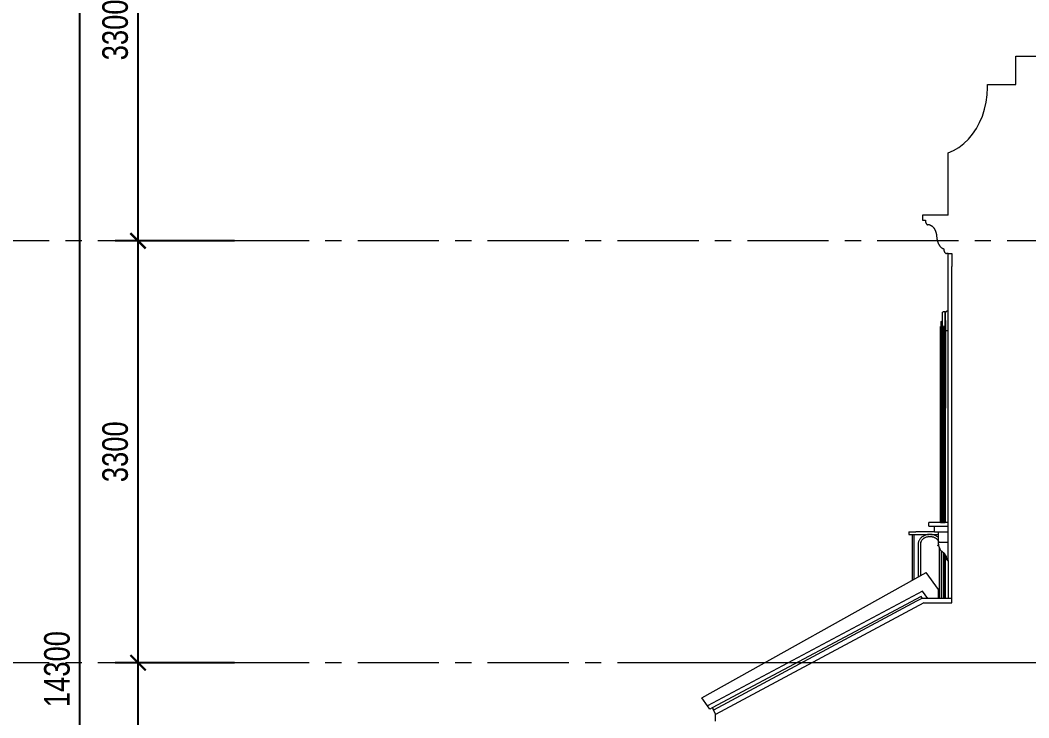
# Model space of a CAD drawing. Header units: millimetres. Extents: x -78046 to 260989, y -99288 to 158505.
# Drawn here: x 228651 to 236542, y 73519 to 78976 of the extents above; entities that cross this region are included whole.
import ezdxf

# ---------------------------------------------------------------- set-up
doc = ezdxf.new("R2010")
doc.units = ezdxf.units.MM
doc.header["$LTSCALE"] = 100
doc.header["$PDMODE"] = 98
doc.linetypes.add('CENTER', pattern=[50.8, 31.75, -6.35, 6.35, -6.35])
doc.layers.get('Defpoints').update_dxf_attribs({"lineweight": 13})
for name, color, linetype, lineweight in [('-CENTER', 143, 'CENTER', 13), ('-DIM', 9, 'Continuous', 13), ('-LINE1', 7, 'Continuous', 18)]:
    doc.layers.add(name, color=color, linetype=linetype, lineweight=lineweight)
doc.styles.add('AVANH', font='VHAVAN_2.TTF', dxfattribs={"width": 0.8})
doc.dimstyles.new('C_100A3', dxfattribs={"dimscale": 100, "dimtxt": 2.5, "dimasz": 1.2, "dimexe": 1.8, "dimexo": 0, "dimgap": 0.75, "dimtad": 1, "dimdec": 0, "dimzin": 0, "dimdsep": 46, "dimtxsty": 'AVANH', "dimblk": 'ARCHTICK', "dimcen": 0, "dimdle": 1.8, "dimclrd": 256, "dimclre": 256, "dimclrt": 7, "dimadec": 0, "dimazin": 0, "dimtfac": 0.0001, "dimtdec": 0, "dimtix": 1, "dimtmove": 2, "dimatfit": 3, "dimldrblk": 'ARCHTICK', "dimfxl": 1.8, "dimtolj": 1, "dimtzin": 0, "dimarcsym": 0})

# ---------------------------------------------------------------- blocks, each defined once
blk = doc.blocks.new('_ARCHTICK')
at = {"const_width": 0.15}
blk.add_lwpolyline([(-0.5, -0.5), (0.5, 0.5)], dxfattribs=at)
blk = doc.blocks.new('*D64')
at = {"layer": '-DIM', "lineweight": -2, "transparency": 16777216}
for p, q in [((229573.7, 70469.9), (229573.7, 74129.9)), ((230328.1, 73949.9), (229393.7, 73949.9)), ((230328.1, 70649.9), (229393.7, 70649.9))]:
    blk.add_line(p, q, dxfattribs=at)
at = {"layer": 'Defpoints', "color": 0, "transparency": 16777216}
for p in [(229573.7, 73949.9), (230328.1, 73949.9), (230328.1, 70649.9)]:
    blk.add_point(p, dxfattribs=at)
at = {"layer": '-DIM', "lineweight": -2, "transparency": 16777216, "xscale": 120, "yscale": 120, "zscale": 120}
for p, rotation in [((229573.7, 73949.9), 90), ((229573.7, 70649.9), 270)]:
    blk.add_blockref('_ARCHTICK', p, dxfattribs=dict(at, rotation=rotation))
at = {"layer": '-DIM', "color": 7, "transparency": 16777216, "insert": (229395.3, 72299.9), "char_height": 200, "attachment_point": 5, "rotation": 90, "style": 'AVANH'}
blk.add_mtext('\\A1;3300', dxfattribs=at)
blk = doc.blocks.new('*D65')
at = {"layer": '-DIM', "lineweight": -2, "transparency": 16777216}
for p, q in [((229573.7, 73769.9), (229573.7, 77429.9)), ((230328.1, 77249.9), (229393.7, 77249.9)), ((230328.1, 73949.9), (229393.7, 73949.9))]:
    blk.add_line(p, q, dxfattribs=at)
at = {"layer": 'Defpoints', "color": 0, "transparency": 16777216}
for p in [(229573.7, 77249.9), (230328.1, 77249.9), (230328.1, 73949.9)]:
    blk.add_point(p, dxfattribs=at)
at = {"layer": '-DIM', "lineweight": -2, "transparency": 16777216, "xscale": 120, "yscale": 120, "zscale": 120}
for p, rotation in [((229573.7, 77249.9), 90), ((229573.7, 73949.9), 270)]:
    blk.add_blockref('_ARCHTICK', p, dxfattribs=dict(at, rotation=rotation))
at = {"layer": '-DIM', "color": 7, "transparency": 16777216, "insert": (229395.3, 75599.9), "char_height": 200, "attachment_point": 5, "rotation": 90, "style": 'AVANH'}
blk.add_mtext('\\A1;3300', dxfattribs=at)
blk = doc.blocks.new('*D66')
at = {"layer": '-DIM', "lineweight": -2, "transparency": 16777216}
for p, q in [((229573.7, 77069.9), (229573.7, 80729.9)), ((230328.1, 80549.9), (229393.7, 80549.9)), ((230328.1, 77249.9), (229393.7, 77249.9))]:
    blk.add_line(p, q, dxfattribs=at)
at = {"layer": 'Defpoints', "color": 0, "transparency": 16777216}
for p in [(229573.7, 80549.9), (230328.1, 80549.9), (230328.1, 77249.9)]:
    blk.add_point(p, dxfattribs=at)
at = {"layer": '-DIM', "lineweight": -2, "transparency": 16777216, "xscale": 120, "yscale": 120, "zscale": 120}
for p, rotation in [((229573.7, 80549.9), 90), ((229573.7, 77249.9), 270)]:
    blk.add_blockref('_ARCHTICK', p, dxfattribs=dict(at, rotation=rotation))
at = {"layer": '-DIM', "color": 7, "transparency": 16777216, "insert": (229395.3, 78899.9), "char_height": 200, "attachment_point": 5, "rotation": 90, "style": 'AVANH'}
blk.add_mtext('\\A1;3300', dxfattribs=at)
blk = doc.blocks.new('*D69')
at = {"layer": '-DIM', "lineweight": -2, "transparency": 16777216}
for p, q in [((229118.4, 66569.9), (229118.4, 81229.9)), ((230328.1, 81049.9), (228938.4, 81049.9)), ((230328.1, 66749.9), (228938.4, 66749.9))]:
    blk.add_line(p, q, dxfattribs=at)
at = {"layer": 'Defpoints', "color": 0, "transparency": 16777216}
for p in [(229118.4, 81049.9), (230328.1, 81049.9), (230328.1, 66749.9)]:
    blk.add_point(p, dxfattribs=at)
at = {"layer": '-DIM', "lineweight": -2, "transparency": 16777216, "xscale": 120, "yscale": 120, "zscale": 120}
for p, rotation in [((229118.4, 81049.9), 90), ((229118.4, 66749.9), 270)]:
    blk.add_blockref('_ARCHTICK', p, dxfattribs=dict(at, rotation=rotation))
at = {"layer": '-DIM', "color": 7, "transparency": 16777216, "insert": (228940, 73899.9), "char_height": 200, "attachment_point": 5, "rotation": 90, "style": 'AVANH'}
blk.add_mtext('\\A1;14300', dxfattribs=at)

msp = doc.modelspace()

# ---------------------------------------------------------------- linework, layer by layer
at = {"layer": '-CENTER', "ltscale": 0.2}
for p, q in [((256311.3, 77249.9), (223492.9, 77249.9)), ((256311.3, 73949.9), (223492.9, 73949.9))]:
    msp.add_line(p, q, dxfattribs=at)
at = {"layer": '-LINE1', "color": 0, "lineweight": 20}
for p, q in [((236439.5, 78473.7), (236439.5, 78693.7)), ((236439.5, 78693.7), (236439.5, 78693.7)), ((236439.5, 78473.7), (236439.5, 78693.7)), ((236439.5, 78693.7), (236943.2, 78693.7)), ((236216.4, 78391.7), (236219.5, 78449.2)), ((236216.4, 78391.7), (236219.5, 78449.2)), ((236219.5, 78449.2), (236219.5, 78473.7)), ((236219.5, 78473.7), (236219.5, 78473.7)), ((236219.5, 78449.2), (236219.5, 78473.7)), ((236219.5, 78473.7), (236439.5, 78473.7)), ((236439.5, 78473.7), (236439.5, 78473.7)), ((236208.5, 78334.9), (236216.4, 78391.7)), ((236208.5, 78334.9), (236216.4, 78391.7)), ((236216.4, 78391.7), (236216.4, 78391.7)), ((236178.6, 78226.3), (236195.8, 78279.6)), ((236178.7, 78226.3), (236195.9, 78279.6)), ((236195.8, 78279.6), (236208.5, 78334.9)), ((236195.8, 78279.6), (236195.9, 78279.6)), ((236195.9, 78279.6), (236208.5, 78334.9)), ((236208.5, 78334.9), (236208.5, 78334.9)), ((236157.1, 78175.6), (236178.7, 78226.3)), ((236157.1, 78175.6), (236178.6, 78226.3)), ((236178.6, 78226.3), (236178.7, 78226.3)), ((236101.9, 78084.5), (236131.4, 78128.2)), ((236101.9, 78084.5), (236131.4, 78128.2)), ((236131.4, 78128.2), (236157.1, 78175.6)), ((236131.4, 78128.2), (236157.1, 78175.6)), ((236131.4, 78128.2), (236131.4, 78128.2)), ((236157.1, 78175.6), (236157.1, 78175.6)), ((236032.7, 78010.3), (236068.9, 78045.1)), ((236032.8, 78010.3), (236068.9, 78045.1)), ((236068.9, 78045.1), (236101.9, 78084.5)), ((236068.9, 78045.1), (236101.9, 78084.5)), ((236068.9, 78045.1), (236068.9, 78045.1)), ((236101.9, 78084.5), (236101.9, 78084.5)), ((235910, 77938.2), (235952.8, 77956.6)), ((235952.8, 77956.6), (235952.9, 77956.6)), ((235952.9, 77956.6), (235993.9, 77980.7)), ((235993.9, 77980.7), (235994, 77980.7)), ((235994, 77980.7), (236032.7, 78010.3)), ((236032.7, 78010.3), (236032.8, 78010.3)), ((235910, 77938.2), (235910, 77938.2)), ((235910, 77449.9), (235910, 77938.2)), ((235910, 77449.9), (235910, 77938.2)), ((235710.3, 77449.9), (235710.3, 77412.4)), ((235710.3, 77449.9), (235710.3, 77412.4)), ((235710.3, 77449.9), (235710.3, 77449.9)), ((235909.8, 77449.9), (235710.3, 77449.9)), ((235710.3, 77412.4), (235710.3, 77412.4)), ((235710.3, 77412.4), (235732.4, 77412.4)), ((235732.4, 77412.4), (235732.5, 77409.9)), ((235732.4, 77412.4), (235732.5, 77412.4)), ((235732.5, 77412.4), (235732.5, 77409.9)), ((235732.5, 77409.9), (235732.7, 77407.5)), ((235732.5, 77409.9), (235732.6, 77407.5)), ((235732.5, 77409.9), (235732.5, 77409.9)), ((235732.6, 77407.5), (235732.8, 77405.1)), ((235732.7, 77407.5), (235732.6, 77407.5)), ((235732.7, 77407.5), (235732.9, 77405.1)), ((235732.8, 77405.1), (235733.2, 77402.7)), ((235732.9, 77405.1), (235732.8, 77405.1)), ((235732.9, 77405.1), (235733.2, 77402.7)), ((235733.2, 77402.7), (235733.6, 77400.3)), ((235733.2, 77402.7), (235733.6, 77400.3)), ((235733.2, 77402.7), (235733.2, 77402.7)), ((235733.6, 77400.3), (235734.2, 77398)), ((235733.6, 77400.3), (235734.1, 77398)), ((235733.6, 77400.3), (235733.6, 77400.3)), ((235734.1, 77398), (235734.7, 77395.8)), ((235734.2, 77398), (235734.1, 77398)), ((235734.2, 77398), (235734.8, 77395.8)), ((235734.7, 77395.8), (235735.4, 77393.6)), ((235734.8, 77395.8), (235734.7, 77395.8)), ((235734.8, 77395.8), (235735.4, 77393.6)), ((235735.4, 77393.6), (235736.2, 77391.6)), ((235735.4, 77393.6), (235736.1, 77391.6)), ((235735.4, 77393.6), (235735.4, 77393.6)), ((235736.1, 77391.6), (235737, 77389.6)), ((235736.2, 77391.6), (235736.1, 77391.6)), ((235736.2, 77391.6), (235737, 77389.6)), ((235737, 77389.6), (235738, 77387.7)), ((235737, 77389.6), (235737.9, 77387.7)), ((235737, 77389.6), (235737, 77389.6)), ((235737.9, 77387.7), (235738.9, 77385.9)), ((235738, 77387.7), (235737.9, 77387.7)), ((235738, 77387.7), (235739, 77385.9)), ((235738.9, 77385.9), (235740, 77384.2)), ((235739, 77385.9), (235738.9, 77385.9)), ((235739, 77385.9), (235740, 77384.2)), ((235740, 77384.2), (235741.1, 77382.6)), ((235740, 77384.2), (235741.1, 77382.6)), ((235740, 77384.2), (235740, 77384.2)), ((235741.1, 77382.6), (235741.1, 77382.6)), ((235741.1, 77382.6), (235742.3, 77381.2)), ((235742.3, 77381.2), (235742.3, 77381.2)), ((235742.3, 77381.2), (235743.5, 77379.9)), ((235743.5, 77379.9), (235743.5, 77379.9)), ((235743.5, 77379.9), (235744.8, 77378.8)), ((235744.8, 77378.8), (235744.8, 77378.8)), ((235744.8, 77378.8), (235746.1, 77377.7)), ((235746.1, 77377.7), (235746.1, 77377.7)), ((235746.1, 77377.7), (235747.5, 77376.9)), ((235747.5, 77376.9), (235747.5, 77376.9)), ((235747.5, 77376.9), (235748.8, 77376.2)), ((235748.9, 77376.2), (235748.8, 77376.2)), ((235748.9, 77376.2), (235750.3, 77375.6)), ((235750.3, 77375.6), (235750.3, 77375.6)), ((235750.3, 77375.6), (235751.7, 77375.2)), ((235751.7, 77375.2), (235751.7, 77375.2)), ((235751.7, 77375.2), (235753.1, 77375)), ((235753.2, 77375), (235753.1, 77375)), ((235753.2, 77375), (235754.6, 77374.9)), ((235765.7, 77374.9), (235754.6, 77374.9)), ((235765.7, 77374.9), (235767.4, 77374.5)), ((235767.4, 77374.5), (235767.4, 77374.5)), ((235767.4, 77374.5), (235769.1, 77374)), ((235769.2, 77374), (235769.1, 77374)), ((235769.2, 77374), (235770.8, 77373.4)), ((235770.9, 77373.4), (235770.8, 77373.4)), ((235770.9, 77373.4), (235772.6, 77372.7)), ((235772.6, 77372.7), (235772.6, 77372.7)), ((235772.6, 77372.7), (235774.2, 77372)), ((235774.3, 77372), (235774.2, 77372)), ((235774.3, 77372), (235775.9, 77371.1)), ((235776, 77371.1), (235775.9, 77371.1)), ((235776, 77371.1), (235777.6, 77370.2)), ((235777.7, 77370.2), (235777.6, 77370.2)), ((235777.7, 77370.2), (235779.3, 77369.3)), ((235779.3, 77369.3), (235779.3, 77369.3)), ((235779.3, 77369.3), (235780.9, 77368.2)), ((235781, 77368.2), (235780.9, 77368.2)), ((235781, 77368.2), (235782.5, 77367.1)), ((235782.6, 77367.1), (235782.5, 77367.1)), ((235782.6, 77367.1), (235784.1, 77365.9)), ((235784.2, 77365.9), (235784.1, 77365.9)), ((235784.2, 77365.9), (235785.7, 77364.6)), ((235785.8, 77364.6), (235785.7, 77364.6)), ((235785.8, 77364.6), (235787.3, 77363.2)), ((235787.3, 77363.2), (235787.3, 77363.2)), ((235787.3, 77363.2), (235788.8, 77361.8)), ((235788.9, 77361.8), (235788.8, 77361.8)), ((235788.9, 77361.8), (235790.3, 77360.3)), ((235790.4, 77360.3), (235790.3, 77360.3)), ((235790.4, 77360.3), (235791.8, 77358.8)), ((235791.9, 77358.8), (235791.8, 77358.8)), ((235791.9, 77358.8), (235793.3, 77357.1)), ((235793.4, 77357.1), (235793.3, 77357.1)), ((235793.4, 77357.1), (235794.7, 77355.4)), ((235794.8, 77355.4), (235794.7, 77355.4)), ((235794.8, 77355.4), (235796.2, 77353.7)), ((235796.2, 77353.7), (235797.6, 77351.9)), ((235796.2, 77353.7), (235797.5, 77351.9)), ((235796.2, 77353.7), (235796.2, 77353.7)), ((235797.5, 77351.9), (235798.9, 77350)), ((235797.6, 77351.9), (235797.5, 77351.9)), ((235797.6, 77351.9), (235798.9, 77350)), ((235798.9, 77350), (235800.2, 77348)), ((235798.9, 77350), (235800.3, 77348)), ((235798.9, 77350), (235798.9, 77350)), ((235800.2, 77348), (235801.5, 77346)), ((235800.3, 77348), (235800.2, 77348)), ((235800.3, 77348), (235801.6, 77346)), ((235801.5, 77346), (235802.8, 77343.9)), ((235801.6, 77346), (235801.5, 77346)), ((235801.6, 77346), (235802.8, 77343.9)), ((235802.8, 77343.9), (235804, 77341.8)), ((235802.8, 77343.9), (235804, 77341.8)), ((235802.8, 77343.9), (235802.8, 77343.9)), ((235804, 77341.8), (235805.2, 77339.6)), ((235804, 77341.8), (235805.2, 77339.6)), ((235804, 77341.8), (235804, 77341.8)), ((235805.2, 77339.6), (235806.3, 77337.4)), ((235805.2, 77339.6), (235806.4, 77337.4)), ((235805.2, 77339.6), (235805.2, 77339.6)), ((235806.3, 77337.4), (235807.4, 77335.1)), ((235806.4, 77337.4), (235806.3, 77337.4)), ((235806.4, 77337.4), (235807.5, 77335.1)), ((235807.4, 77335.1), (235808.5, 77332.7)), ((235807.5, 77335.1), (235807.4, 77335.1)), ((235807.5, 77335.1), (235808.6, 77332.7)), ((235808.5, 77332.7), (235809.6, 77330.4)), ((235808.6, 77332.7), (235808.5, 77332.7)), ((235808.6, 77332.7), (235809.6, 77330.4)), ((235809.6, 77330.4), (235810.6, 77327.9)), ((235809.6, 77330.4), (235810.6, 77327.9)), ((235809.6, 77330.4), (235809.6, 77330.4)), ((235810.6, 77327.9), (235811.5, 77325.4)), ((235810.6, 77327.9), (235811.6, 77325.4)), ((235810.6, 77327.9), (235810.6, 77327.9)), ((235811.5, 77325.4), (235812.5, 77322.9)), ((235811.6, 77325.4), (235811.5, 77325.4)), ((235811.6, 77325.4), (235812.5, 77322.9)), ((235812.5, 77322.9), (235813.3, 77320.3)), ((235812.5, 77322.9), (235813.4, 77320.3)), ((235812.5, 77322.9), (235812.5, 77322.9)), ((235813.3, 77320.3), (235814.2, 77317.7)), ((235813.4, 77320.3), (235813.3, 77320.3)), ((235813.4, 77320.3), (235814.2, 77317.7)), ((235814.2, 77317.7), (235815, 77315.1)), ((235814.2, 77317.7), (235815, 77315.1)), ((235814.2, 77317.7), (235814.2, 77317.7)), ((235815, 77315.1), (235815.8, 77312.4)), ((235815, 77315.1), (235815.7, 77312.4)), ((235815, 77315.1), (235815, 77315.1)), ((235815.7, 77312.4), (235816.4, 77309.7)), ((235815.8, 77312.4), (235815.7, 77312.4)), ((235815.8, 77312.4), (235816.5, 77309.7)), ((235816.4, 77309.7), (235817.1, 77306.9)), ((235816.5, 77309.7), (235816.4, 77309.7)), ((235816.5, 77309.7), (235817.2, 77306.9)), ((235817.1, 77306.9), (235817.7, 77304.2)), ((235817.2, 77306.9), (235817.1, 77306.9)), ((235817.2, 77306.9), (235817.8, 77304.2)), ((235817.7, 77304.2), (235818.3, 77301.4)), ((235817.8, 77304.2), (235817.7, 77304.2)), ((235817.8, 77304.2), (235818.4, 77301.4)), ((235818.3, 77301.4), (235818.8, 77298.5)), ((235818.4, 77301.4), (235818.3, 77301.4)), ((235818.4, 77301.4), (235818.9, 77298.5)), ((235818.8, 77298.5), (235819.3, 77295.7)), ((235818.9, 77298.5), (235818.8, 77298.5)), ((235818.9, 77298.5), (235819.4, 77295.7)), ((235819.3, 77295.7), (235819.8, 77292.8)), ((235819.4, 77295.7), (235819.3, 77295.7)), ((235819.4, 77295.7), (235819.8, 77292.8)), ((235819.8, 77292.8), (235820.2, 77289.9)), ((235819.8, 77292.8), (235820.2, 77289.9)), ((235819.8, 77292.8), (235819.8, 77292.8)), ((235820.2, 77289.9), (235820.6, 77287)), ((235820.2, 77289.9), (235820.5, 77287)), ((235820.2, 77289.9), (235820.2, 77289.9)), ((235820.5, 77287), (235820.8, 77284.1)), ((235820.6, 77287), (235820.5, 77287)), ((235820.6, 77287), (235820.9, 77284.1)), ((235820.8, 77284.1), (235821.3, 77278.2)), ((235820.9, 77284.1), (235820.8, 77284.1)), ((235820.9, 77284.1), (235821.4, 77278.2)), ((235821.3, 77278.2), (235821.6, 77275.3)), ((235821.4, 77278.2), (235821.3, 77278.2)), ((235821.4, 77278.2), (235821.7, 77275.3)), ((235821.6, 77275.3), (235822, 77272.4)), ((235821.7, 77275.3), (235821.6, 77275.3)), ((235821.7, 77275.3), (235822, 77272.4)), ((235822, 77272.4), (235822.4, 77269.5)), ((235822, 77272.4), (235822.4, 77269.5)), ((235822, 77272.4), (235822, 77272.4)), ((235822.4, 77269.5), (235822.8, 77266.6)), ((235822.4, 77269.5), (235822.8, 77266.6)), ((235822.4, 77269.5), (235822.4, 77269.5)), ((235822.8, 77266.6), (235823.3, 77263.7)), ((235822.8, 77266.6), (235823.3, 77263.7)), ((235822.8, 77266.6), (235822.8, 77266.6)), ((235823.3, 77263.7), (235823.9, 77260.9)), ((235823.3, 77263.7), (235823.8, 77260.9)), ((235823.3, 77263.7), (235823.3, 77263.7)), ((235823.8, 77260.9), (235824.4, 77258.1)), ((235823.9, 77260.9), (235823.8, 77260.9)), ((235823.9, 77260.9), (235824.4, 77258.1)), ((235824.4, 77258.1), (235825.1, 77255.3)), ((235824.4, 77258.1), (235825, 77255.3)), ((235824.4, 77258.1), (235824.4, 77258.1)), ((235825, 77255.3), (235825.7, 77252.6)), ((235825.1, 77255.3), (235825, 77255.3)), ((235825.1, 77255.3), (235825.7, 77252.6)), ((235825.7, 77252.6), (235826.4, 77249.9)), ((235825.7, 77252.6), (235826.4, 77249.9)), ((235825.7, 77252.6), (235825.7, 77252.6)), ((235826.4, 77249.9), (235827.2, 77247.2)), ((235826.4, 77249.9), (235827.1, 77247.2)), ((235826.4, 77249.9), (235826.4, 77249.9)), ((235827.1, 77247.2), (235827.9, 77244.5)), ((235827.2, 77247.2), (235827.1, 77247.2)), ((235827.2, 77247.2), (235828, 77244.5)), ((235827.9, 77244.5), (235828.8, 77241.9)), ((235828, 77244.5), (235827.9, 77244.5)), ((235828, 77244.5), (235828.8, 77241.9)), ((235828.8, 77241.9), (235829.7, 77239.4)), ((235828.8, 77241.9), (235829.7, 77239.4)), ((235828.8, 77241.9), (235828.8, 77241.9)), ((235829.7, 77239.4), (235830.6, 77236.8)), ((235829.7, 77239.4), (235830.6, 77236.8)), ((235829.7, 77239.4), (235829.7, 77239.4)), ((235830.6, 77236.8), (235831.6, 77234.4)), ((235830.6, 77236.8), (235831.5, 77234.4)), ((235830.6, 77236.8), (235830.6, 77236.8)), ((235831.5, 77234.4), (235832.6, 77231.9)), ((235831.6, 77234.4), (235831.5, 77234.4)), ((235831.6, 77234.4), (235832.6, 77231.9)), ((235832.6, 77231.9), (235833.6, 77229.5)), ((235832.6, 77231.9), (235833.6, 77229.5)), ((235832.6, 77231.9), (235832.6, 77231.9)), ((235833.6, 77229.5), (235834.7, 77227.2)), ((235833.6, 77229.5), (235834.7, 77227.2)), ((235833.6, 77229.5), (235833.6, 77229.5)), ((235834.7, 77227.2), (235835.8, 77224.9)), ((235834.7, 77227.2), (235835.8, 77224.9)), ((235834.7, 77227.2), (235834.7, 77227.2)), ((235835.8, 77224.9), (235837, 77222.7)), ((235835.8, 77224.9), (235836.9, 77222.7)), ((235835.8, 77224.9), (235835.8, 77224.9)), ((235836.9, 77222.7), (235838.1, 77220.5)), ((235837, 77222.7), (235836.9, 77222.7)), ((235837, 77222.7), (235838.2, 77220.5)), ((235838.1, 77220.5), (235839.4, 77218.4)), ((235838.2, 77220.5), (235838.1, 77220.5)), ((235838.2, 77220.5), (235839.4, 77218.4)), ((235839.4, 77218.4), (235840.7, 77216.3)), ((235839.4, 77218.4), (235840.6, 77216.3)), ((235839.4, 77218.4), (235839.4, 77218.4)), ((235840.6, 77216.3), (235841.9, 77214.3)), ((235840.7, 77216.3), (235840.6, 77216.3)), ((235840.7, 77216.3), (235842, 77214.3)), ((235841.9, 77214.3), (235843.2, 77212.3)), ((235842, 77214.3), (235841.9, 77214.3)), ((235842, 77214.3), (235843.3, 77212.3)), ((235843.2, 77212.3), (235844.6, 77210.4)), ((235843.3, 77212.3), (235843.2, 77212.3)), ((235843.3, 77212.3), (235844.6, 77210.4)), ((235844.6, 77210.4), (235846, 77208.6)), ((235844.6, 77210.4), (235846, 77208.6)), ((235844.6, 77210.4), (235844.6, 77210.4)), ((235846, 77208.6), (235846, 77208.6)), ((235846, 77208.6), (235847.4, 77206.8)), ((235847.4, 77206.8), (235847.4, 77206.8)), ((235847.4, 77206.8), (235848.8, 77205.1)), ((235848.9, 77205.1), (235848.8, 77205.1)), ((235848.9, 77205.1), (235850.3, 77203.5)), ((235850.3, 77203.5), (235850.3, 77203.5)), ((235850.3, 77203.5), (235851.8, 77202)), ((235851.8, 77202), (235851.8, 77202)), ((235851.8, 77202), (235853.3, 77200.5)), ((235853.3, 77200.5), (235853.3, 77200.5)), ((235853.3, 77200.5), (235854.8, 77199)), ((235854.9, 77199), (235854.8, 77199)), ((235854.9, 77199), (235856.4, 77197.7)), ((235856.5, 77197.7), (235856.4, 77197.7)), ((235856.5, 77197.7), (235858, 77196.4)), ((235858, 77196.4), (235858, 77196.4)), ((235858, 77196.4), (235859.6, 77195.2)), ((235859.6, 77195.2), (235859.6, 77195.2)), ((235859.6, 77195.2), (235861.2, 77194.1)), ((235861.3, 77194.1), (235861.2, 77194.1)), ((235861.3, 77194.1), (235862.9, 77193)), ((235862.9, 77193), (235862.9, 77193)), ((235862.9, 77193), (235864.5, 77192)), ((235864.6, 77192), (235864.5, 77192)), ((235864.6, 77192), (235866.2, 77191.1)), ((235866.2, 77191.1), (235866.2, 77191.1)), ((235866.2, 77191.1), (235867.9, 77190.3)), ((235867.9, 77190.3), (235867.9, 77190.3)), ((235867.9, 77190.3), (235869.6, 77189.6)), ((235869.6, 77189.6), (235869.6, 77189.6)), ((235869.6, 77189.6), (235871.3, 77188.9)), ((235871.3, 77188.9), (235871.3, 77188.9)), ((235871.3, 77188.9), (235873, 77188.3)), ((235873.1, 77188.3), (235873, 77188.3)), ((235873.1, 77188.3), (235874.7, 77187.8)), ((235874.8, 77187.8), (235874.7, 77187.8)), ((235874.8, 77187.8), (235876.5, 77187.4)), ((235876.5, 77187.4), (235876.6, 77184.9)), ((235876.5, 77187.4), (235876.5, 77184.9)), ((235876.5, 77187.4), (235876.5, 77187.4)), ((235876.5, 77184.9), (235876.7, 77182.5)), ((235876.6, 77184.9), (235876.5, 77184.9)), ((235876.6, 77184.9), (235876.7, 77182.5)), ((235876.7, 77182.5), (235876.9, 77180.1)), ((235876.7, 77182.5), (235876.9, 77180.1)), ((235876.7, 77182.5), (235876.7, 77182.5)), ((235876.9, 77180.1), (235877.3, 77177.7)), ((235876.9, 77180.1), (235877.2, 77177.7)), ((235876.9, 77180.1), (235876.9, 77180.1)), ((235877.2, 77177.7), (235877.6, 77175.3)), ((235877.3, 77177.7), (235877.2, 77177.7)), ((235877.3, 77177.7), (235877.7, 77175.3)), ((235877.6, 77175.3), (235878.1, 77173)), ((235877.7, 77175.3), (235877.6, 77175.3)), ((235877.7, 77175.3), (235878.2, 77173)), ((235878.1, 77173), (235878.7, 77170.8)), ((235878.2, 77173), (235878.1, 77173)), ((235878.2, 77173), (235878.8, 77170.8)), ((235878.7, 77170.8), (235879.4, 77168.6)), ((235878.8, 77170.8), (235878.7, 77170.8)), ((235878.8, 77170.8), (235879.5, 77168.6)), ((235879.4, 77168.6), (235880.2, 77166.6)), ((235879.5, 77168.6), (235879.4, 77168.6)), ((235879.5, 77168.6), (235880.3, 77166.6)), ((235880.2, 77166.6), (235881, 77164.6)), ((235880.3, 77166.6), (235880.2, 77166.6)), ((235880.3, 77166.6), (235881.1, 77164.6)), ((235881, 77164.6), (235882, 77162.7)), ((235881.1, 77164.6), (235881, 77164.6)), ((235881.1, 77164.6), (235882, 77162.7)), ((235882, 77162.7), (235883, 77160.9)), ((235882, 77162.7), (235883, 77160.9)), ((235882, 77162.7), (235882, 77162.7)), ((235883, 77160.9), (235884.1, 77159.2)), ((235883, 77160.9), (235884, 77159.2)), ((235883, 77160.9), (235883, 77160.9)), ((235884, 77159.2), (235885.1, 77157.6)), ((235884.1, 77159.2), (235884, 77159.2)), ((235884.1, 77159.2), (235885.2, 77157.6)), ((235885.2, 77157.6), (235885.1, 77157.6)), ((235885.2, 77157.6), (235886.3, 77156.2)), ((235886.4, 77156.2), (235886.3, 77156.2)), ((235886.4, 77156.2), (235887.5, 77154.9)), ((235887.6, 77154.9), (235887.5, 77154.9)), ((235887.6, 77154.9), (235888.8, 77153.8)), ((235888.9, 77153.8), (235888.8, 77153.8)), ((235888.9, 77153.8), (235890.1, 77152.7)), ((235890.2, 77152.7), (235890.1, 77152.7)), ((235890.2, 77152.7), (235891.5, 77151.9)), ((235891.6, 77151.9), (235891.5, 77151.9)), ((235891.6, 77151.9), (235892.9, 77151.2)), ((235892.9, 77151.2), (235892.9, 77151.2)), ((235892.9, 77151.2), (235894.3, 77150.6)), ((235894.4, 77150.6), (235894.3, 77150.6)), ((235894.4, 77150.6), (235895.7, 77150.2)), ((235895.8, 77150.2), (235895.7, 77150.2)), ((235895.8, 77150.2), (235897.2, 77150)), ((235897.2, 77150), (235897.2, 77150)), ((235897.2, 77150), (235898.6, 77149.9)), ((235909.8, 77149.9), (235898.6, 77149.9)), ((235910, 77149.9), (235939.8, 77149.9)), ((235910, 77049.9), (235910, 77149.9)), ((235939.8, 77149.9), (235939.8, 77049.9)), ((235910, 76699.9), (235910, 77049.9)), ((235940, 74418.3), (235940, 77049.9)), ((235869.8, 76693.3), (235871.1, 76694.4)), ((235871.1, 76694.4), (235872.6, 76695.4)), ((235872.6, 76695.4), (235874.2, 76696.2)), ((235874.2, 76696.2), (235876, 76696.9)), ((235876, 76696.9), (235877.9, 76697.3)), ((235877.9, 76697.3), (235879.8, 76697.6)), ((235879.8, 76697.6), (235881.8, 76697.7)), ((235881.8, 76697.7), (235886.8, 76697.7)), ((235886.8, 76624.7), (235886.8, 76697.7)), ((235892.5, 76694.2), (235891.6, 76692.9)), ((235893.5, 76695.5), (235892.5, 76694.2)), ((235894.8, 76696.6), (235893.5, 76695.5)), ((235896.2, 76697.5), (235894.8, 76696.6)), ((235897.8, 76698.4), (235896.2, 76697.5)), ((235899.5, 76699), (235897.8, 76698.4)), ((235901.3, 76699.5), (235899.5, 76699)), ((235903.2, 76699.8), (235901.3, 76699.5)), ((235905.1, 76699.9), (235903.2, 76699.8)), ((235910, 76699.9), (235905.1, 76699.9)), ((235910, 75047.7), (235910, 76699.9)), ((235856.6, 76617.1), (235856.7, 76617.8)), ((235856.6, 76584.5), (235856.6, 76617.1)), ((235856.7, 76617.8), (235856.9, 76618.5)), ((235856.9, 76618.5), (235857.2, 76619.2)), ((235857.2, 76619.2), (235857.7, 76619.9)), ((235857.7, 76619.9), (235858.2, 76620.5)), ((235858.2, 76620.5), (235858.9, 76621.1)), ((235858.9, 76621.1), (235859.6, 76621.5)), ((235859.6, 76621.5), (235860.4, 76622)), ((235860.4, 76622), (235861.3, 76622.3)), ((235861.3, 76622.3), (235862.2, 76622.5)), ((235862.2, 76622.5), (235863.2, 76622.7)), ((235863.2, 76622.7), (235864.2, 76622.7)), ((235864.2, 76622.7), (235865, 76622.8)), ((235865, 76622.8), (235865.7, 76623.1)), ((235865.7, 76623.1), (235866.2, 76623.5)), ((235866.2, 76623.5), (235866.6, 76624)), ((235866.6, 76624), (235866.7, 76624.6)), ((235866.6, 76547.7), (235866.6, 76624)), ((235866.7, 76686.5), (235866.8, 76687.9)), ((235866.7, 76624.6), (235866.7, 76686.5)), ((235866.7, 76547.7), (235866.7, 76624.6)), ((235866.8, 76687.9), (235867.2, 76689.4)), ((235867.2, 76689.4), (235867.8, 76690.8)), ((235867.8, 76690.8), (235868.7, 76692.1)), ((235868.7, 76692.1), (235869.8, 76693.3)), ((235887.1, 76624.8), (235886.8, 76624.7)), ((235886.8, 76549.8), (235886.8, 76624.7)), ((235888.1, 76624.8), (235887.1, 76624.8)), ((235888.8, 76624.9), (235888.1, 76624.8)), ((235889.5, 76625.2), (235888.8, 76624.9)), ((235890, 76625.6), (235889.5, 76625.2)), ((235890.4, 76626.1), (235890, 76625.6)), ((235890.5, 76626.7), (235890.4, 76626.1)), ((235890.6, 76690.1), (235890.5, 76688.6)), ((235890.5, 76626.7), (235890.5, 76688.6)), ((235890.5, 76626.7), (235890.5, 76549.8)), ((235891, 76691.5), (235890.6, 76690.1)), ((235891.6, 76692.9), (235891, 76691.5)), ((235850, 76573.4), (235850.2, 76575.2)), ((235850, 75047.7), (235850, 76573.4)), ((235850.2, 76571.6), (235850, 76573.4)), ((235850.2, 76575.2), (235850.8, 76576.9)), ((235850.8, 76569.9), (235850.2, 76571.6)), ((235850.8, 76576.9), (235851.7, 76578.6)), ((235851.7, 76568.3), (235850.8, 76569.9)), ((235851.7, 76578.6), (235853.1, 76580)), ((235853.1, 76566.8), (235851.7, 76568.3)), ((235853.1, 76580), (235855.4, 76581.9)), ((235855.4, 76581.9), (235855.9, 76582.4)), ((235855.9, 76564.4), (235855.4, 76565)), ((235855.9, 76582.4), (235856.3, 76583.1)), ((235856.3, 76563.7), (235855.9, 76564.4)), ((235856.3, 76583.1), (235856.6, 76583.8)), ((235856.6, 76563), (235856.3, 76563.7)), ((235856.6, 76583.8), (235856.6, 76584.5)), ((235856.6, 76562.3), (235856.6, 76584.5)), ((235856.6, 76562.3), (235856.6, 76563)), ((235856.6, 76547.7), (235856.6, 76562.3)), ((235856.6, 75047.7), (235856.6, 76547.7)), ((235857.7, 76547.7), (235856.6, 76547.7)), ((235862.2, 76547.7), (235858.2, 76547.7)), ((235866.6, 76547.7), (235863.2, 76547.7)), ((235866.6, 75047.7), (235866.6, 76547.7)), ((235866.7, 76547.7), (235866.6, 76547.7)), ((235866.7, 75047.7), (235866.7, 76547.7)), ((235867.2, 76547.7), (235866.7, 76547.7)), ((235871.1, 76547.7), (235867.8, 76547.7)), ((235874.3, 76547.7), (235872.6, 76547.7)), ((235874.4, 76577.3), (235874.3, 76575.5)), ((235874.3, 76575.5), (235874.4, 76573.7)), ((235874.3, 76575.5), (235874.3, 76547.7)), ((235876, 76547.7), (235874.3, 76547.7)), ((235874.3, 76547.7), (235874.3, 75940.7)), ((235875, 76579), (235874.4, 76577.3)), ((235874.4, 76573.7), (235875, 76572)), ((235876, 76580.6), (235875, 76579)), ((235875, 76572), (235876, 76570.3)), ((235879.5, 76583.9), (235877.9, 76582.6)), ((235877.9, 76568.4), (235879.5, 76567)), ((235879.8, 76547.7), (235877.9, 76547.7)), ((235879.8, 76584.2), (235879.5, 76583.9)), ((235879.5, 76567), (235879.8, 76566.7)), ((235886.8, 76549.8), (235890.4, 76549.8)), ((235886.8, 75047.7), (235886.8, 76549.8)), ((235890.5, 76549.8), (235894.8, 76549.8)), ((235890.5, 76549.8), (235890.5, 75941.3)), ((235896.2, 76549.8), (235899.5, 76549.8)), ((235901.3, 76549.8), (235903.2, 76549.8)), ((235874.4, 75940.7), (235874.3, 75940.7)), ((235874.3, 75940.7), (235874.3, 75047.7)), ((235890.6, 75941.3), (235890.5, 75941.3)), ((235890.5, 75047.7), (235890.5, 75941.3)), ((235760, 75017.7), (235760, 75047.7)), ((235850, 75047.7), (235760, 75047.7)), ((235850, 75047.7), (235856.6, 75047.7)), ((235856.6, 75047.7), (235866.6, 75047.7)), ((235866.7, 75047.7), (235866.6, 75047.7)), ((235866.7, 75047.7), (235874.3, 75047.7)), ((235874.3, 75047.7), (235886.8, 75047.7)), ((235890.5, 75047.7), (235886.8, 75047.7)), ((235910, 75047.7), (235890.5, 75047.7)), ((235910, 75017.7), (235910, 75047.7)), ((235603.5, 74973.7), (235658.9, 74973.7)), ((235603.5, 74973.7), (235603.5, 74953.7)), ((235805, 74973.7), (235658.9, 74973.7)), ((235760, 75017.7), (235805, 75017.7)), ((235805, 75017.7), (235910, 75017.7)), ((235805, 74973.7), (235805, 75017.7)), ((235805, 74972.7), (235805, 74973.7)), ((235805, 74972.7), (235835, 74972.7)), ((235835, 74972.7), (235910, 74972.7)), ((235835, 74953.7), (235835, 74972.7)), ((235910, 74972.7), (235910, 75017.7)), ((235910, 74892.7), (235910, 74972.7)), ((235603.5, 74953.7), (235761.8, 74953.7)), ((235628.1, 74953.7), (235628.1, 74594.9)), ((235645.8, 74604.7), (235645.8, 74953.7)), ((235676.8, 74882.9), (235676.6, 74877.9)), ((235677.3, 74887.8), (235676.8, 74882.9)), ((235678.3, 74892.7), (235677.3, 74887.8)), ((235679.7, 74897.6), (235678.3, 74892.7)), ((235681.4, 74902.3), (235679.7, 74897.6)), ((235683.5, 74907), (235681.4, 74902.3)), ((235686, 74911.5), (235683.5, 74907)), ((235688.8, 74915.9), (235686, 74911.5)), ((235691.9, 74920.1), (235688.8, 74915.9)), ((235695.4, 74924.2), (235691.9, 74920.1)), ((235699.2, 74928), (235695.4, 74924.2)), ((235695.8, 74877.9), (235695.9, 74881.8)), ((235695.9, 74881.8), (235696.4, 74885.7)), ((235695.9, 74877.9), (235696.1, 74881.8)), ((235696.1, 74881.8), (235696.5, 74885.7)), ((235696.4, 74885.7), (235697.1, 74889.6)), ((235696.5, 74885.7), (235697.3, 74889.6)), ((235697.1, 74889.6), (235698.2, 74893.4)), ((235697.3, 74889.6), (235698.4, 74893.4)), ((235698.2, 74893.4), (235699.6, 74897.2)), ((235698.4, 74893.4), (235699.7, 74897.2)), ((235703.3, 74931.6), (235699.2, 74928)), ((235699.6, 74897.2), (235701.2, 74900.9)), ((235699.7, 74897.2), (235701.4, 74900.9)), ((235701.2, 74900.9), (235703.2, 74904.4)), ((235701.4, 74900.9), (235703.3, 74904.4)), ((235703.2, 74904.4), (235705.4, 74907.9)), ((235707.6, 74935), (235703.3, 74931.6)), ((235703.3, 74904.4), (235705.5, 74907.9)), ((235705.4, 74907.9), (235707.9, 74911.2)), ((235705.5, 74907.9), (235708, 74911.2)), ((235712.2, 74938.2), (235707.6, 74935)), ((235707.9, 74911.2), (235710.6, 74914.4)), ((235708, 74911.2), (235710.8, 74914.4)), ((235710.6, 74914.4), (235713.6, 74917.5)), ((235710.8, 74914.4), (235713.8, 74917.5)), ((235717.1, 74941.1), (235712.2, 74938.2)), ((235713.6, 74917.5), (235716.8, 74920.3)), ((235713.8, 74917.5), (235717, 74920.3)), ((235716.8, 74920.3), (235720.3, 74923)), ((235717, 74920.3), (235720.4, 74923)), ((235722.2, 74943.7), (235717.1, 74941.1)), ((235720.3, 74923), (235723.9, 74925.5)), ((235720.4, 74923), (235724.1, 74925.5)), ((235727.4, 74946.1), (235722.2, 74943.7)), ((235723.9, 74925.5), (235727.8, 74927.8)), ((235724.1, 74925.5), (235727.9, 74927.8)), ((235732.9, 74948.1), (235727.4, 74946.1)), ((235727.8, 74927.8), (235731.8, 74929.9)), ((235727.9, 74927.8), (235731.9, 74929.9)), ((235731.8, 74929.9), (235735.9, 74931.7)), ((235731.9, 74929.9), (235736.1, 74931.7)), ((235738.4, 74949.9), (235732.9, 74948.1)), ((235735.9, 74931.7), (235740.2, 74933.3)), ((235736.1, 74931.7), (235740.3, 74933.3)), ((235744.2, 74951.3), (235738.4, 74949.9)), ((235740.2, 74933.3), (235740.3, 74933.3)), ((235740.3, 74933.3), (235744.6, 74934.7)), ((235750, 74952.4), (235744.2, 74951.3)), ((235744.6, 74934.7), (235744.8, 74934.7)), ((235744.8, 74934.7), (235749.1, 74935.8)), ((235749.1, 74935.8), (235749.3, 74935.8)), ((235749.3, 74935.8), (235753.7, 74936.7)), ((235755.9, 74953.2), (235750, 74952.4)), ((235753.7, 74936.7), (235753.9, 74936.7)), ((235753.9, 74936.7), (235758.4, 74937.4)), ((235761.8, 74953.7), (235755.9, 74953.2)), ((235758.4, 74937.4), (235758.5, 74937.4)), ((235758.5, 74937.4), (235763, 74937.8)), ((235773.9, 74953.7), (235761.8, 74953.7)), ((235763, 74937.8), (235763.2, 74937.8)), ((235763.2, 74937.8), (235767.8, 74937.9)), ((235767.8, 74937.9), (235772.5, 74937.8)), ((235772.5, 74937.8), (235777.2, 74937.4)), ((235779.7, 74953.2), (235773.9, 74953.7)), ((235773.9, 74953.7), (235835, 74953.7)), ((235777.2, 74937.4), (235781.8, 74936.7)), ((235779.7, 74953.2), (235779.8, 74953.2)), ((235785.6, 74952.4), (235779.8, 74953.2)), ((235781.8, 74936.7), (235786.4, 74935.8)), ((235785.7, 74952.4), (235785.6, 74952.4)), ((235791.4, 74951.3), (235785.7, 74952.4)), ((235786.4, 74935.8), (235790.9, 74934.7)), ((235790.9, 74934.7), (235795.3, 74933.3)), ((235791.5, 74951.3), (235791.4, 74951.3)), ((235797.1, 74949.9), (235791.5, 74951.3)), ((235795.3, 74933.3), (235799.6, 74931.7)), ((235797.2, 74949.9), (235797.1, 74949.9)), ((235802.7, 74948.1), (235797.2, 74949.9)), ((235799.6, 74931.7), (235803.8, 74929.9)), ((235808.1, 74946.1), (235802.7, 74948.1)), ((235802.8, 74948.1), (235802.7, 74948.1)), ((235808.2, 74946.1), (235802.8, 74948.1)), ((235803.8, 74929.9), (235807.8, 74927.8)), ((235807.8, 74927.8), (235811.6, 74925.5)), ((235813.4, 74943.7), (235808.1, 74946.1)), ((235813.5, 74943.7), (235808.2, 74946.1)), ((235811.6, 74925.5), (235815.2, 74923)), ((235818.4, 74941.1), (235813.4, 74943.7)), ((235818.6, 74941.1), (235813.5, 74943.7)), ((235815.2, 74923), (235818.7, 74920.3)), ((235823.3, 74938.2), (235818.4, 74941.1)), ((235823.4, 74938.2), (235818.6, 74941.1)), ((235818.7, 74920.3), (235821.9, 74917.5)), ((235821.9, 74917.5), (235824.9, 74914.4)), ((235827.9, 74935), (235823.3, 74938.2)), ((235828, 74935), (235823.4, 74938.2)), ((235824.9, 74914.4), (235827.6, 74911.2)), ((235827.6, 74911.2), (235830.1, 74907.9)), ((235832.2, 74931.6), (235827.9, 74935)), ((235832.4, 74931.6), (235828, 74935)), ((235830.1, 74907.9), (235832.3, 74904.4)), ((235835, 74929.2), (235832.2, 74931.6)), ((235832.3, 74904.4), (235834.3, 74900.9)), ((235835, 74929.3), (235832.4, 74931.6)), ((235834.3, 74900.9), (235835, 74899.2)), ((235835, 74929.3), (235835, 74953.7)), ((235835, 74929.2), (235835, 74929.3)), ((235835, 74899.2), (235835, 74929.2)), ((235835, 74892.7), (235835, 74899.2)), ((235835.1, 74878.3), (235835, 74892.7)), ((235835, 74892.7), (235835.1, 74892.7)), ((235835.1, 74892.7), (235910, 74891.9)), ((235835.1, 74892.7), (235910, 74892.7)), ((235910, 74891.9), (235910, 74892.7)), ((235910, 74748.4), (235910, 74891.9)), ((235676.6, 74877.9), (235676.6, 74621.6)), ((235695.8, 74632.2), (235695.8, 74877.9)), ((235695.9, 74632.3), (235695.9, 74877.9)), ((235830, 74868.9), (235835.5, 74872.2)), ((235830, 74866.9), (235830, 74868.9)), ((235830, 74868.9), (235835.9, 74868.9)), ((235837, 74862.6), (235830, 74866.9)), ((235830, 74866.9), (235836.2, 74866.9)), ((235835.1, 74878.3), (235835.5, 74872.2)), ((235835.5, 74872.2), (235835.5, 74872)), ((235835.5, 74872), (235835.9, 74868.9)), ((235835.8, 74857.8), (235835.8, 74859.8)), ((235837.6, 74859.8), (235835.8, 74859.8)), ((235835.8, 74857.8), (235838.2, 74857.8)), ((235835.9, 74868.9), (235836.2, 74866.9)), ((235836.2, 74866.9), (235836.3, 74865.8)), ((235836.3, 74865.8), (235837, 74862.6)), ((235837, 74862.6), (235837.6, 74859.8)), ((235837.6, 74859.8), (235837.7, 74859.6)), ((235837.7, 74859.6), (235838.2, 74857.8)), ((235838.2, 74857.8), (235839.6, 74853.5)), ((235839.6, 74853.5), (235839.8, 74853)), ((235839.8, 74853), (235839.8, 74452.4)), ((235839.8, 74853), (235841.9, 74847.6)), ((235841.9, 74847.6), (235844.8, 74841.9)), ((235844.8, 74841.9), (235848.1, 74836.4)), ((235848.1, 74836.4), (235851.9, 74831.1)), ((235851.9, 74831.1), (235856.1, 74826.2)), ((235856.1, 74826.2), (235859, 74823.2)), ((235859, 74452.4), (235859, 74823.2)), ((235859, 74823.2), (235859.1, 74823.1)), ((235859.1, 74452.4), (235859.1, 74823.1)), ((235859.1, 74823.1), (235860.7, 74821.5)), ((235860.7, 74821.5), (235865.6, 74817.2)), ((235865.6, 74817.2), (235874.3, 74810.9)), ((235874.3, 74452.4), (235874.3, 74810.9)), ((235874.3, 74810.9), (235874.8, 74810.4)), ((235874.8, 74810.4), (235878.5, 74807.3)), ((235878.5, 74807.3), (235880.8, 74804.9)), ((235880.8, 74452.4), (235880.8, 74804.9)), ((235880.8, 74804.9), (235881.9, 74803.8)), ((235881.9, 74803.8), (235885, 74800.1)), ((235885, 74800.1), (235887.7, 74796.2)), ((235887.7, 74796.2), (235890.2, 74792.1)), ((235890.2, 74792.1), (235890.5, 74791.4)), ((235890.5, 74452.4), (235890.5, 74791.4)), ((235890.5, 74791.4), (235892.2, 74787.8)), ((235892.2, 74787.8), (235894, 74783.4)), ((235894, 74783.4), (235895.3, 74778.8)), ((235895.3, 74778.8), (235896.2, 74774.2)), ((235896.2, 74774.2), (235896.8, 74769.6)), ((235896.8, 74769.6), (235897, 74764.9)), ((235897, 74764.9), (235897.1, 74762.9)), ((235897.1, 74762.9), (235897.4, 74760.9)), ((235897.4, 74760.9), (235898, 74759)), ((235898, 74759), (235898.9, 74757.1)), ((235898.9, 74757.1), (235899.9, 74755.4)), ((235899.9, 74755.4), (235901.2, 74753.8)), ((235901.2, 74753.8), (235902.7, 74752.3)), ((235902.7, 74752.3), (235904.3, 74751)), ((235904.3, 74751), (235906.1, 74749.9)), ((235906.1, 74749.9), (235908, 74749)), ((235908, 74749), (235910, 74748.4)), ((235910, 74748.4), (235910, 74452.4)), ((233984.8, 73675.3), (235739.9, 74656.6)), ((235834.7, 74523.3), (235739.9, 74656.6)), ((235709.7, 74510.7), (234027.1, 73613.7)), ((235751.2, 74452.4), (235709.7, 74510.7)), ((235835.4, 74452.4), (235834.7, 74523.3)), ((235699.4, 74467.8), (234065.5, 73596.3)), ((235663, 74430.7), (234075.4, 73578.7)), ((235720.2, 74418.4), (234091.6, 73544.7)), ((235663, 74430.7), (235483.2, 74335.6)), ((235704, 74452.4), (235663, 74430.7)), ((235710.4, 74452.4), (235699.4, 74467.8)), ((235839.8, 74452.4), (235704, 74452.4)), ((235720.2, 74418.4), (235940, 74418.3)), ((235839.8, 74452.4), (235835.4, 74452.4)), ((235859, 74452.4), (235839.8, 74452.4)), ((235859.1, 74452.4), (235859, 74452.4)), ((235874.3, 74452.4), (235859.1, 74452.4)), ((235880.8, 74452.4), (235874.3, 74452.4)), ((235890.5, 74452.4), (235880.8, 74452.4)), ((235940, 74452.4), (235890.5, 74452.4)), ((235910, 74452.4), (235890.5, 74452.4)), ((251429.1, 73949.9), (233877.6, 73949.9)), ((234027.1, 73613.7), (233984.8, 73675.3)), ((234046.1, 73586.1), (234027.1, 73613.7)), ((234065.5, 73596.3), (234046.1, 73586.1)), ((234065.5, 73596.3), (234072.3, 73586.4)), ((234077, 73579.6), (234072.3, 73586.4)), ((234077, 73579.6), (234075.4, 73578.7)), ((234075.4, 73578.7), (234091.6, 73544.7)), ((234091.6, 73493.1), (234091.6, 73544.7))]:
    msp.add_line(p, q, dxfattribs=at)

# ---------------------------------------------------------------- dimensions: what is measured, and where the dimension line sits
at = {"layer": '-DIM'}
for base, p1, p2, picture, middle in [((229118.4, 81049.9), (230328.1, 66749.9), (230328.1, 81049.9), '*D69', (228940, 73899.9)), ((229573.7, 80549.9), (230328.1, 77249.9), (230328.1, 80549.9), '*D66', (229395.3, 78899.9)), ((229573.7, 77249.9), (230328.1, 73949.9), (230328.1, 77249.9), '*D65', (229395.3, 75599.9)), ((229573.7, 73949.9), (230328.1, 70649.9), (230328.1, 73949.9), '*D64', (229395.3, 72299.9))]:
    dim = msp.add_linear_dim(base=base, p1=p1, p2=p2, angle=90, dimstyle='C_100A3', override={"dimtxt": 2}, dxfattribs=at)
    dim.commit()
    dim.dimension.update_dxf_attribs({"geometry": picture, "text_midpoint": middle})

doc.saveas('drawing.dxf')
